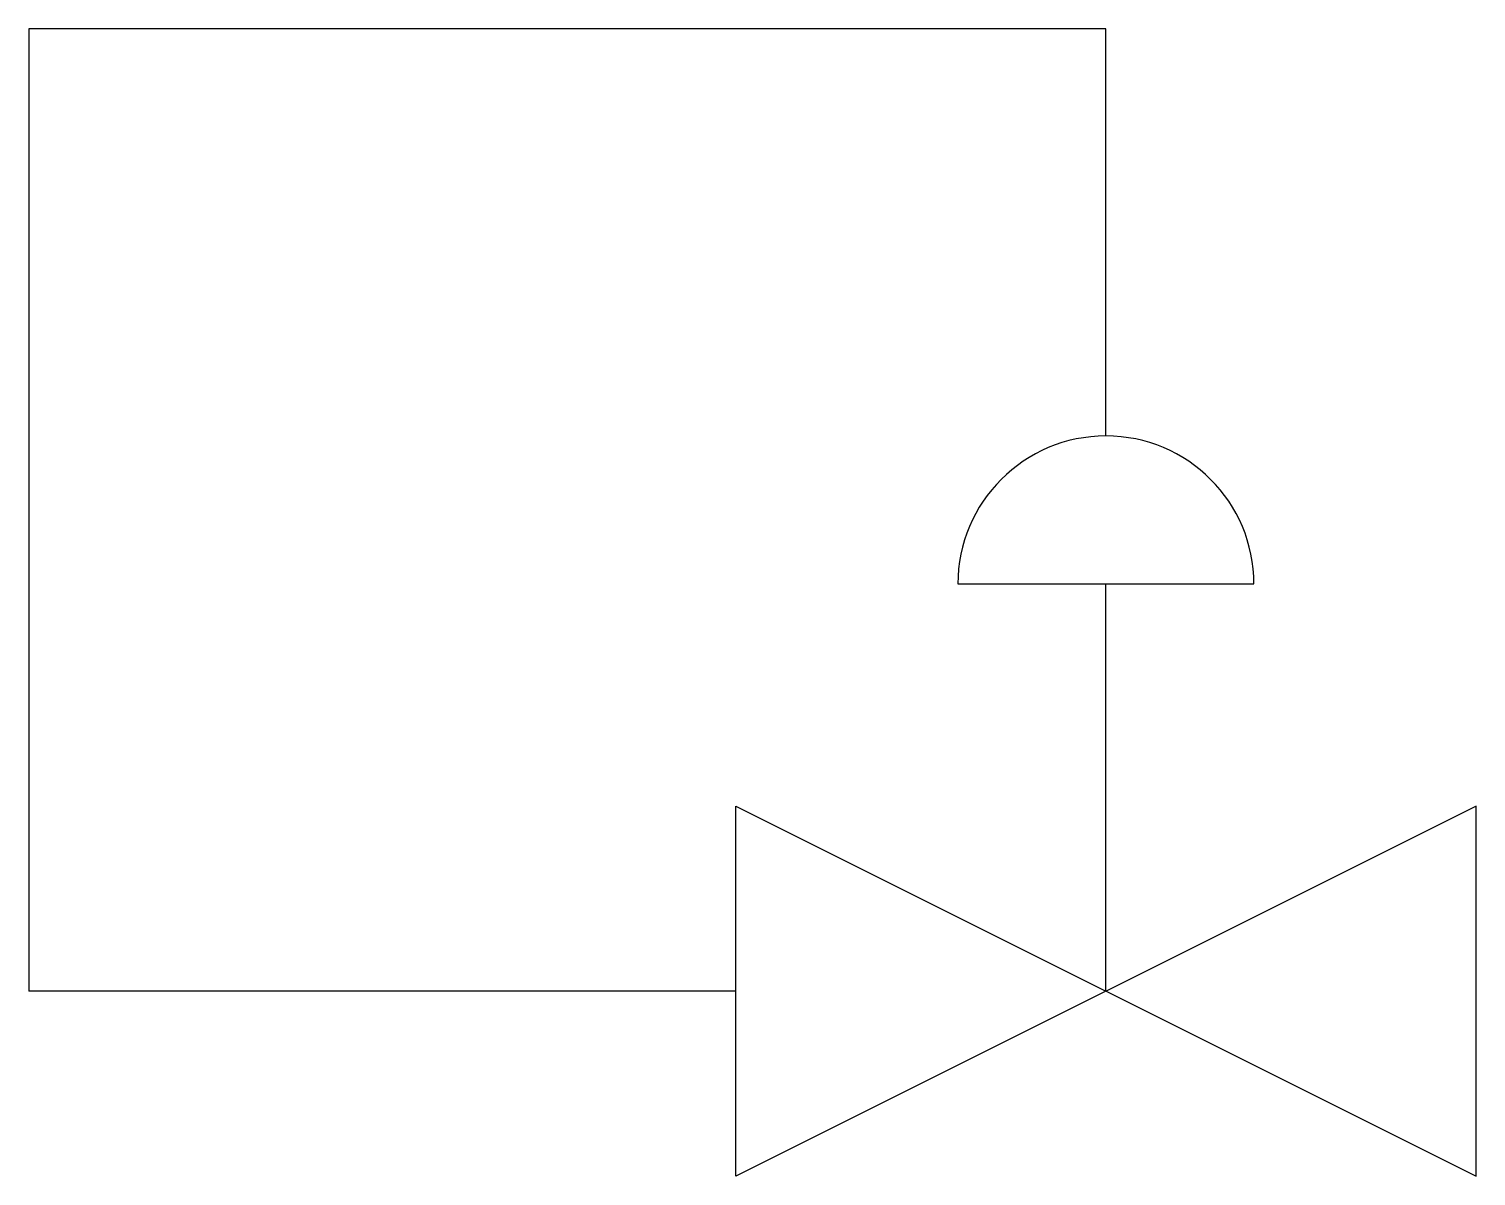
# Model space of a CAD drawing. Header units: millimetres. Extents: x -1.45 to 0.5, y -0.25 to 1.3.
import ezdxf

# ---------------------------------------------------------------- set-up
doc = ezdxf.new("R2010")
doc.units = ezdxf.units.MM

msp = doc.modelspace()

# ---------------------------------------------------------------- linework, layer by layer
at = {"color": 0}
for p, q in [((0, 1.3), (-1.4549, 1.3)), ((-1.4549, 1.3), (-1.4549, 0)), ((0, 0.75), (0, 1.3)), ((-0.2, 0.55), (0.2, 0.55)), ((0, 0), (0, 0.55)), ((-0.5, -0.25), (-0.5, 0.25)), ((-0.5, 0.25), (0.5, -0.25)), ((0.5, 0.25), (-0.5, -0.25)), ((0.5, -0.25), (0.5, 0.25)), ((-0.5, 0), (-1.4549, 0))]:
    msp.add_line(p, q, dxfattribs=at)
msp.add_arc((0, 0.55), 0.2, 0, 180, dxfattribs=at)

doc.saveas('drawing.dxf')
